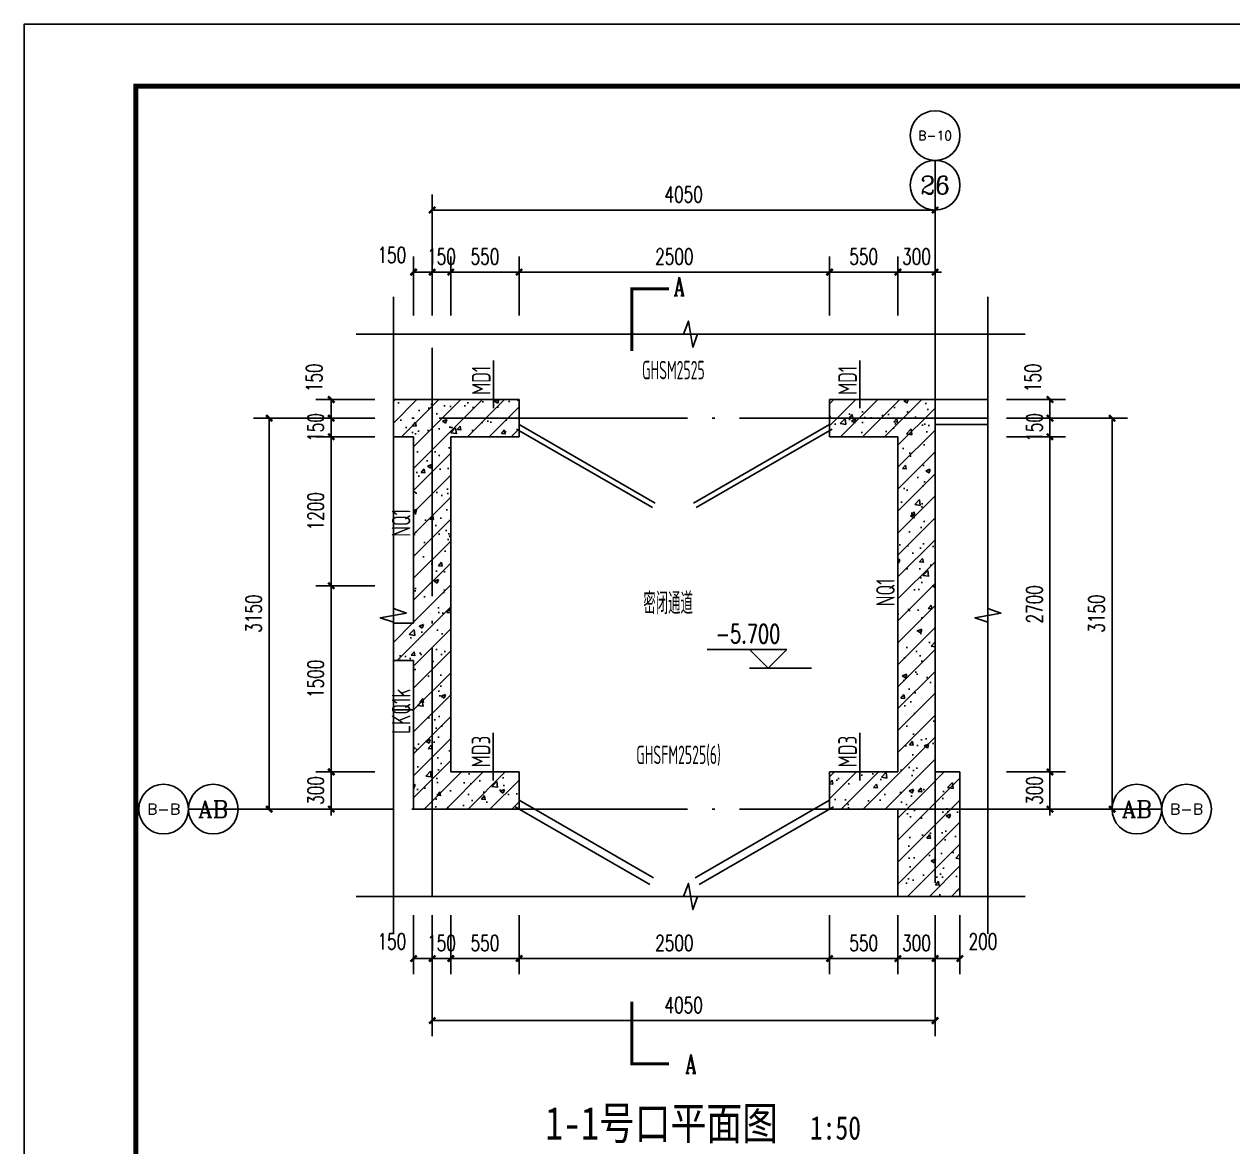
# Model space of a CAD drawing. Extents: x 37906 to 290206, y -18154 to 41246.
# Drawn here: x 79956 to 89689, y 32201 to 41246 of the extents above; entities that cross this region are included whole.
import ezdxf
from ezdxf.enums import TextEntityAlignment as Align

# ---------------------------------------------------------------- set-up
doc = ezdxf.new("R2010")
doc.units = 0
doc.header["$LTSCALE"] = 1000
doc.header["$MEASUREMENT"] = 0
doc.linetypes.add('DOTE', pattern=[2.42, 2, -0.2, 0.02, -0.2])
for name, color, linetype in [('A-WALL', 2, 'Continuous'), ('AXIS', 3, 'Continuous'), ('AXIS_TEXT', 7, 'Continuous'), ('DIM_ELEV', 3, 'Continuous'), ('DIM_SYMB', 3, 'Continuous'), ('DOTE', 1, 'DOTE'), ('ECA_TK', 7, 'Continuous'), ('PUB_DIM', 3, 'Continuous'), ('PUB_HATCH', 8, 'Continuous'), ('PUB_TEXT', 7, 'Continuous'), ('RF-M', 7, 'Continuous'), ('RF-MBH', 11, 'Continuous'), ('RF-QT', 30, 'Continuous'), ('TEXT', 7, 'Continuous'), ('tk', 7, 'Continuous')]:
    doc.layers.add(name, color=color, linetype=linetype)
doc.layers.add('RF-WZ', color=110, linetype='Continuous', lineweight=0)
doc.styles.add('8B2_02', font='tssdeng.shx', dxfattribs={"width": 0.6, "bigfont": 'TSSDCHN.shx'})
doc.styles.add('_TCH_AXIS', font='COMPLEX', dxfattribs={"bigfont": 'GBCBIG'})
doc.styles.add('_TCH_DIM', font='SIMPLEX', dxfattribs={"bigfont": 'GBCBIG'})
doc.styles.add('_TCH_DIM_T3', font='SIMPLEX', dxfattribs={"width": 0.705882, "bigfont": 'GBCBIG'})
doc.styles.add('_TCH_LABEL', font='COMPLEX', dxfattribs={"bigfont": 'GBCBIG'})
doc.styles.add('_TCH_WINDOW', font='tssdeng.shx', dxfattribs={"width": 0.8, "height": 3.5, "bigfont": 'tssdchn.shx'})
doc.styles.add('COMPLEX', font='COMPLEX.shx', dxfattribs={"width": 0.65})
doc.styles.get("Standard").update_dxf_attribs({"font": 'tssdeng2.shx', "width": 0.7, "bigfont": 'hztxt.shx'})
doc.styles.add('TSSD_Rein', font='tssdeng2.shx', dxfattribs={"width": 0.7, "bigfont": 'tssdchn.shx'})
doc.styles.add('TYDG_01', font='', dxfattribs={"width": 0.8})
doc.styles.get('TYDG_01').set_extended_font_data('SimSun')
doc.dimstyles.new('_TCH_ARCH&&50', dxfattribs={"dimtxt": 127.5, "dimasz": 50, "dimexe": 125, "dimexo": 150, "dimgap": 61.25, "dimtad": 1, "dimdec": 0, "dimrnd": 5, "dimzin": 0, "dimdsep": 46, "dimtxsty": '_TCH_DIM_T3', "dimblk": 'ARCHTICK', "dimcen": 0.09, "dimclrt": 7, "dimazin": 2, "dimtfac": 1, "dimtdec": 0, "dimtix": 1, "dimtmove": 2, "dimatfit": 3, "dimfxl": 1, "dimtolj": 1, "dimtzin": 0, "dimarcsym": 0})
pattern_1 = [(45, (-1661801.9, -36158.18), (-88.388348, 88.388348), []), (50, (-1661801.9, -36158.18), (358.63009, -31.376067), [37.5, -412.5]), (355, (-1661801.9, -36158.18), (-69.37567, 376.09607), [30, -330]), (100.4514, (-1661772, -36160.8), (289.25469, 344.71977), [31.870095, -350.571056]), (46.1842, (-1661801.9, -36058.18), (533.62052, -82.75951), [56.25, -618.75]), (96.6356, (-1661757.43, -36065.07), (467.33135, 487.05894), [47.80514, -525.8565]), (351.1842, (-1661801.9, -36058.2), (467.33097, 487.0593), [45, -495]), (21, (-1661751.9, -36083.18), (298.453526, -201.309445), [37.5, -412.5]), (326, (-1661751.9, -36083.18), (121.657666, 362.57502), [30, -330]), (71.4514, (-1661727.03, -36099.95), (420.111314, 161.26525), [31.870095, -350.571056]), (37.5, (-1661801.9, -36158.18), (6.079928, 166.446927), [0, -326, 0, -335, 0, -331.25]), (7.5, (-1661801.9, -36158.18), (131.534769, 197.205856), [0, -191, 0, -318.5, 0, -126.25]), (327.5, (-1661913.4, -36158.18), (266.911218, -11.277436), [0, -125, 0, -390, 0, -517.5]), (317.5, (-1661963.4, -36158.18), (291.593085, 50.05249), [0, -162.5, 0, -259, 0, -367.5])]

# ---------------------------------------------------------------- blocks, each defined once
blk = doc.blocks.new('10B_A1E图框')
at = {"layer": 'ECA_TK'}
blk.add_lwpolyline([(0, 0), (841, 0), (841, 594), (0, 594)], close=True, dxfattribs=at)
at = {"layer": 'ECA_TK', "const_width": 0.8}
blk.add_lwpolyline([(831, 10), (831, 584), (18, 584), (18, 10)], close=True, dxfattribs=at)
blk = doc.blocks.new('_ArchTick')
at = {"color": 0, "linetype": 'ByBlock', "const_width": 0.4}
blk.add_lwpolyline([(-0.5, -0.5), (0.5, 0.5)], dxfattribs=at)
blk = doc.blocks.new('*D1006')
at = {"layer": 'Defpoints', "color": 0, "transparency": 16777216}
for p in [(87716.7, 35221.9), (88216.7, 35221.9), (87716.7, 34921.9)]:
    blk.add_point(p, dxfattribs=at)
at = {"layer": 'PUB_DIM', "color": 0, "lineweight": -2, "transparency": 16777216}
for p, q in [((88216.7, 35221.9), (88216.7, 35271.9)), ((87866.7, 35221.9), (88341.7, 35221.9)), ((88216.7, 34921.9), (88216.7, 35221.9)), ((87866.7, 34921.9), (88341.7, 34921.9)), ((88216.7, 34921.9), (88216.7, 34871.9))]:
    blk.add_line(p, q, dxfattribs=at)
at = {"layer": 'PUB_DIM', "color": 0, "lineweight": -2, "transparency": 16777216, "xscale": 50, "yscale": 50, "zscale": 50}
for p, rotation in [((88216.7, 35221.9), 270), ((88216.7, 34921.9), 90)]:
    blk.add_blockref('_ArchTick', p, dxfattribs=dict(at, rotation=rotation))
at = {"layer": 'PUB_DIM', "color": 7, "transparency": 16777216, "insert": (88091.7, 35071.9), "char_height": 127.5, "attachment_point": 5, "rotation": 90, "style": '_TCH_DIM_T3'}
blk.add_mtext('\\A1;300', dxfattribs=at)
blk = doc.blocks.new('*D1007')
at = {"layer": 'Defpoints', "color": 0, "transparency": 16777216}
for p in [(87716.7, 37921.9), (88216.7, 37921.9), (87716.7, 35221.9)]:
    blk.add_point(p, dxfattribs=at)
at = {"layer": 'PUB_DIM', "color": 0, "lineweight": -2, "transparency": 16777216}
for p, q in [((87866.7, 37921.9), (88341.7, 37921.9)), ((88216.7, 35221.9), (88216.7, 37921.9)), ((87866.7, 35221.9), (88341.7, 35221.9))]:
    blk.add_line(p, q, dxfattribs=at)
at = {"layer": 'PUB_DIM', "color": 0, "lineweight": -2, "transparency": 16777216, "xscale": 50, "yscale": 50, "zscale": 50}
for p, rotation in [((88216.7, 37921.9), 90), ((88216.7, 35221.9), 270)]:
    blk.add_blockref('_ArchTick', p, dxfattribs=dict(at, rotation=rotation))
at = {"layer": 'PUB_DIM', "color": 7, "transparency": 16777216, "insert": (88091.7, 36571.9), "char_height": 127.5, "attachment_point": 5, "rotation": 90, "style": '_TCH_DIM_T3'}
blk.add_mtext('\\A1;2700', dxfattribs=at)
blk = doc.blocks.new('*D1008')
at = {"layer": 'Defpoints', "color": 0, "transparency": 16777216}
for p in [(87716.7, 38071.9), (88216.7, 38071.9), (87716.7, 37921.9)]:
    blk.add_point(p, dxfattribs=at)
at = {"layer": 'PUB_DIM', "color": 0, "lineweight": -2, "transparency": 16777216}
for p, q in [((87866.7, 38071.9), (88341.7, 38071.9)), ((88216.7, 38071.9), (88216.7, 38121.9)), ((88216.7, 37921.9), (88216.7, 38071.9)), ((87866.7, 37921.9), (88341.7, 37921.9)), ((88216.7, 37921.9), (88216.7, 37871.9))]:
    blk.add_line(p, q, dxfattribs=at)
at = {"layer": 'PUB_DIM', "color": 0, "lineweight": -2, "transparency": 16777216, "xscale": 50, "yscale": 50, "zscale": 50}
for p, rotation in [((88216.7, 38071.9), 270), ((88216.7, 37921.9), 90)]:
    blk.add_blockref('_ArchTick', p, dxfattribs=dict(at, rotation=rotation))
at = {"layer": 'PUB_DIM', "color": 7, "transparency": 16777216, "insert": (88091.7, 37996.9), "char_height": 127.5, "attachment_point": 5, "rotation": 90, "style": '_TCH_DIM_T3'}
blk.add_mtext('\\A1;150', dxfattribs=at)
blk = doc.blocks.new('*D1009')
at = {"layer": 'Defpoints', "color": 0, "transparency": 16777216}
for p in [(87716.7, 38221.9), (88216.7, 38221.9), (87716.7, 38071.9)]:
    blk.add_point(p, dxfattribs=at)
at = {"layer": 'PUB_DIM', "color": 0, "lineweight": -2, "transparency": 16777216}
for p, q in [((87866.7, 38221.9), (88341.7, 38221.9)), ((88216.7, 38071.9), (88216.7, 38221.9)), ((87866.7, 38071.9), (88341.7, 38071.9))]:
    blk.add_line(p, q, dxfattribs=at)
at = {"layer": 'PUB_DIM', "color": 0, "lineweight": -2, "transparency": 16777216, "xscale": 50, "yscale": 50, "zscale": 50}
for p, rotation in [((88216.7, 38221.9), 90), ((88216.7, 38071.9), 270)]:
    blk.add_blockref('_ArchTick', p, dxfattribs=dict(at, rotation=rotation))
at = {"layer": 'PUB_DIM', "color": 7, "transparency": 16777216, "insert": (88079.2, 38396.9), "char_height": 127.5, "attachment_point": 5, "rotation": 90, "style": '_TCH_DIM_T3'}
blk.add_mtext('\\A1;150', dxfattribs=at)
blk = doc.blocks.new('*D1010')
at = {"layer": 'Defpoints', "color": 0, "transparency": 16777216}
for p in [(83091.9, 34218.2), (83241.9, 34218.2), (83241.9, 33718.2)]:
    blk.add_point(p, dxfattribs=at)
at = {"layer": 'PUB_DIM', "color": 0, "lineweight": -2, "transparency": 16777216}
for p, q in [((83091.9, 34068.2), (83091.9, 33593.2)), ((83241.9, 34068.2), (83241.9, 33593.2)), ((83091.9, 33718.2), (83241.9, 33718.2))]:
    blk.add_line(p, q, dxfattribs=at)
at = {"layer": 'PUB_DIM', "color": 0, "lineweight": -2, "transparency": 16777216, "xscale": 50, "yscale": 50, "zscale": 50, "rotation": 180}
blk.add_blockref('_ArchTick', (83091.9, 33718.2), dxfattribs=at)
at = {"layer": 'PUB_DIM', "color": 0, "lineweight": -2, "transparency": 16777216, "xscale": 50, "yscale": 50, "zscale": 50}
blk.add_blockref('_ArchTick', (83241.9, 33718.2), dxfattribs=at)
at = {"layer": 'PUB_DIM', "color": 7, "transparency": 16777216, "insert": (82916.9, 33855.7), "char_height": 127.5, "attachment_point": 5, "style": '_TCH_DIM_T3'}
blk.add_mtext('\\A1;150', dxfattribs=at)
blk = doc.blocks.new('*D1011')
at = {"layer": 'Defpoints', "color": 0, "transparency": 16777216}
for p in [(83241.9, 34218.2), (83391.9, 34218.2), (83391.9, 33718.2)]:
    blk.add_point(p, dxfattribs=at)
at = {"layer": 'PUB_DIM', "color": 0, "lineweight": -2, "transparency": 16777216}
for p, q in [((83241.9, 34068.2), (83241.9, 33593.2)), ((83391.9, 34068.2), (83391.9, 33593.2)), ((83241.9, 33718.2), (83191.9, 33718.2)), ((83241.9, 33718.2), (83391.9, 33718.2)), ((83391.9, 33718.2), (83441.9, 33718.2))]:
    blk.add_line(p, q, dxfattribs=at)
at = {"layer": 'PUB_DIM', "color": 0, "lineweight": -2, "transparency": 16777216, "xscale": 50, "yscale": 50, "zscale": 50}
blk.add_blockref('_ArchTick', (83241.9, 33718.2), dxfattribs=at)
at = {"layer": 'PUB_DIM', "color": 0, "lineweight": -2, "transparency": 16777216, "xscale": 50, "yscale": 50, "zscale": 50, "rotation": 180}
blk.add_blockref('_ArchTick', (83391.9, 33718.2), dxfattribs=at)
at = {"layer": 'PUB_DIM', "color": 7, "transparency": 16777216, "insert": (83316.9, 33843.2), "char_height": 127.5, "attachment_point": 5, "style": '_TCH_DIM_T3'}
blk.add_mtext('\\A1;150', dxfattribs=at)
blk = doc.blocks.new('*D1012')
at = {"layer": 'Defpoints', "color": 0, "transparency": 16777216}
for p in [(83391.9, 34218.2), (83941.9, 34218.2), (83941.9, 33718.2)]:
    blk.add_point(p, dxfattribs=at)
at = {"layer": 'PUB_DIM', "color": 0, "lineweight": -2, "transparency": 16777216}
for p, q in [((83391.9, 34068.2), (83391.9, 33593.2)), ((83941.9, 34068.2), (83941.9, 33593.2)), ((83391.9, 33718.2), (83941.9, 33718.2))]:
    blk.add_line(p, q, dxfattribs=at)
at = {"layer": 'PUB_DIM', "color": 0, "lineweight": -2, "transparency": 16777216, "xscale": 50, "yscale": 50, "zscale": 50, "rotation": 180}
blk.add_blockref('_ArchTick', (83391.9, 33718.2), dxfattribs=at)
at = {"layer": 'PUB_DIM', "color": 0, "lineweight": -2, "transparency": 16777216, "xscale": 50, "yscale": 50, "zscale": 50}
blk.add_blockref('_ArchTick', (83941.9, 33718.2), dxfattribs=at)
at = {"layer": 'PUB_DIM', "color": 7, "transparency": 16777216, "insert": (83666.9, 33843.2), "char_height": 127.5, "attachment_point": 5, "style": '_TCH_DIM_T3'}
blk.add_mtext('\\A1;550', dxfattribs=at)
blk = doc.blocks.new('*D1013')
at = {"layer": 'Defpoints', "color": 0, "transparency": 16777216}
for p in [(83941.9, 34218.2), (86441.9, 34218.2), (86441.9, 33718.2)]:
    blk.add_point(p, dxfattribs=at)
at = {"layer": 'PUB_DIM', "color": 0, "lineweight": -2, "transparency": 16777216}
for p, q in [((83941.9, 34068.2), (83941.9, 33593.2)), ((86441.9, 34068.2), (86441.9, 33593.2)), ((83941.9, 33718.2), (86441.9, 33718.2))]:
    blk.add_line(p, q, dxfattribs=at)
at = {"layer": 'PUB_DIM', "color": 0, "lineweight": -2, "transparency": 16777216, "xscale": 50, "yscale": 50, "zscale": 50, "rotation": 180}
blk.add_blockref('_ArchTick', (83941.9, 33718.2), dxfattribs=at)
at = {"layer": 'PUB_DIM', "color": 0, "lineweight": -2, "transparency": 16777216, "xscale": 50, "yscale": 50, "zscale": 50}
blk.add_blockref('_ArchTick', (86441.9, 33718.2), dxfattribs=at)
at = {"layer": 'PUB_DIM', "color": 7, "transparency": 16777216, "insert": (85191.9, 33843.2), "char_height": 127.5, "attachment_point": 5, "style": '_TCH_DIM_T3'}
blk.add_mtext('\\A1;2500', dxfattribs=at)
blk = doc.blocks.new('*D1014')
at = {"layer": 'Defpoints', "color": 0, "transparency": 16777216}
for p in [(86441.9, 34218.2), (86991.9, 34218.2), (86991.9, 33718.2)]:
    blk.add_point(p, dxfattribs=at)
at = {"layer": 'PUB_DIM', "color": 0, "lineweight": -2, "transparency": 16777216}
for p, q in [((86441.9, 34068.2), (86441.9, 33593.2)), ((86991.9, 34068.2), (86991.9, 33593.2)), ((86441.9, 33718.2), (86991.9, 33718.2))]:
    blk.add_line(p, q, dxfattribs=at)
at = {"layer": 'PUB_DIM', "color": 0, "lineweight": -2, "transparency": 16777216, "xscale": 50, "yscale": 50, "zscale": 50, "rotation": 180}
blk.add_blockref('_ArchTick', (86441.9, 33718.2), dxfattribs=at)
at = {"layer": 'PUB_DIM', "color": 0, "lineweight": -2, "transparency": 16777216, "xscale": 50, "yscale": 50, "zscale": 50}
blk.add_blockref('_ArchTick', (86991.9, 33718.2), dxfattribs=at)
at = {"layer": 'PUB_DIM', "color": 7, "transparency": 16777216, "insert": (86716.9, 33843.2), "char_height": 127.5, "attachment_point": 5, "style": '_TCH_DIM_T3'}
blk.add_mtext('\\A1;550', dxfattribs=at)
blk = doc.blocks.new('*D1015')
at = {"layer": 'Defpoints', "color": 0, "transparency": 16777216}
for p in [(86991.9, 34218.2), (87291.9, 34218.2), (87291.9, 33718.2)]:
    blk.add_point(p, dxfattribs=at)
at = {"layer": 'PUB_DIM', "color": 0, "lineweight": -2, "transparency": 16777216}
for p, q in [((86991.9, 34068.2), (86991.9, 33593.2)), ((87291.9, 34068.2), (87291.9, 33593.2)), ((86991.9, 33718.2), (86941.9, 33718.2)), ((86991.9, 33718.2), (87291.9, 33718.2)), ((87291.9, 33718.2), (87341.9, 33718.2))]:
    blk.add_line(p, q, dxfattribs=at)
at = {"layer": 'PUB_DIM', "color": 0, "lineweight": -2, "transparency": 16777216, "xscale": 50, "yscale": 50, "zscale": 50}
blk.add_blockref('_ArchTick', (86991.9, 33718.2), dxfattribs=at)
at = {"layer": 'PUB_DIM', "color": 0, "lineweight": -2, "transparency": 16777216, "xscale": 50, "yscale": 50, "zscale": 50, "rotation": 180}
blk.add_blockref('_ArchTick', (87291.9, 33718.2), dxfattribs=at)
at = {"layer": 'PUB_DIM', "color": 7, "transparency": 16777216, "insert": (87141.9, 33843.2), "char_height": 127.5, "attachment_point": 5, "style": '_TCH_DIM_T3'}
blk.add_mtext('\\A1;300', dxfattribs=at)
blk = doc.blocks.new('*D1016')
at = {"layer": 'Defpoints', "color": 0, "transparency": 16777216}
for p in [(87291.9, 34218.2), (87491.9, 34218.2), (87491.9, 33718.2)]:
    blk.add_point(p, dxfattribs=at)
at = {"layer": 'PUB_DIM', "color": 0, "lineweight": -2, "transparency": 16777216}
for p, q in [((87291.9, 34068.2), (87291.9, 33593.2)), ((87491.9, 34068.2), (87491.9, 33593.2)), ((87291.9, 33718.2), (87491.9, 33718.2))]:
    blk.add_line(p, q, dxfattribs=at)
at = {"layer": 'PUB_DIM', "color": 0, "lineweight": -2, "transparency": 16777216, "xscale": 50, "yscale": 50, "zscale": 50, "rotation": 180}
blk.add_blockref('_ArchTick', (87291.9, 33718.2), dxfattribs=at)
at = {"layer": 'PUB_DIM', "color": 0, "lineweight": -2, "transparency": 16777216, "xscale": 50, "yscale": 50, "zscale": 50}
blk.add_blockref('_ArchTick', (87491.9, 33718.2), dxfattribs=at)
at = {"layer": 'PUB_DIM', "color": 7, "transparency": 16777216, "insert": (87676.9, 33855.7), "char_height": 127.5, "attachment_point": 5, "style": '_TCH_DIM_T3'}
blk.add_mtext('\\A1;200', dxfattribs=at)
blk = doc.blocks.new('*D1017')
at = {"layer": 'Defpoints', "color": 0, "transparency": 16777216}
for p in [(82429, 38221.9), (82929, 38221.9), (82929, 38071.9)]:
    blk.add_point(p, dxfattribs=at)
at = {"layer": 'PUB_DIM', "color": 0, "lineweight": -2, "transparency": 16777216}
for p, q in [((82779, 38221.9), (82304, 38221.9)), ((82429, 38071.9), (82429, 38221.9)), ((82779, 38071.9), (82304, 38071.9))]:
    blk.add_line(p, q, dxfattribs=at)
at = {"layer": 'PUB_DIM', "color": 0, "lineweight": -2, "transparency": 16777216, "xscale": 50, "yscale": 50, "zscale": 50}
for p, rotation in [((82429, 38221.9), 90), ((82429, 38071.9), 270)]:
    blk.add_blockref('_ArchTick', p, dxfattribs=dict(at, rotation=rotation))
at = {"layer": 'PUB_DIM', "color": 7, "transparency": 16777216, "insert": (82291.5, 38396.9), "char_height": 127.5, "attachment_point": 5, "rotation": 90, "style": '_TCH_DIM_T3'}
blk.add_mtext('\\A1;150', dxfattribs=at)
blk = doc.blocks.new('*D1018')
at = {"layer": 'Defpoints', "color": 0, "transparency": 16777216}
for p in [(82429, 38071.9), (82929, 38071.9), (82929, 37921.9)]:
    blk.add_point(p, dxfattribs=at)
at = {"layer": 'PUB_DIM', "color": 0, "lineweight": -2, "transparency": 16777216}
for p, q in [((82779, 38071.9), (82304, 38071.9)), ((82429, 38071.9), (82429, 38121.9)), ((82429, 37921.9), (82429, 38071.9)), ((82779, 37921.9), (82304, 37921.9)), ((82429, 37921.9), (82429, 37871.9))]:
    blk.add_line(p, q, dxfattribs=at)
at = {"layer": 'PUB_DIM', "color": 0, "lineweight": -2, "transparency": 16777216, "xscale": 50, "yscale": 50, "zscale": 50}
for p, rotation in [((82429, 38071.9), 270), ((82429, 37921.9), 90)]:
    blk.add_blockref('_ArchTick', p, dxfattribs=dict(at, rotation=rotation))
at = {"layer": 'PUB_DIM', "color": 7, "transparency": 16777216, "insert": (82304, 37996.9), "char_height": 127.5, "attachment_point": 5, "rotation": 90, "style": '_TCH_DIM_T3'}
blk.add_mtext('\\A1;150', dxfattribs=at)
blk = doc.blocks.new('*D1019')
at = {"layer": 'Defpoints', "color": 0, "transparency": 16777216}
for p in [(82429, 37921.9), (82929, 37921.9), (82929, 36721.9)]:
    blk.add_point(p, dxfattribs=at)
at = {"layer": 'PUB_DIM', "color": 0, "lineweight": -2, "transparency": 16777216}
for p, q in [((82779, 37921.9), (82304, 37921.9)), ((82429, 36721.9), (82429, 37921.9)), ((82779, 36721.9), (82304, 36721.9))]:
    blk.add_line(p, q, dxfattribs=at)
at = {"layer": 'PUB_DIM', "color": 0, "lineweight": -2, "transparency": 16777216, "xscale": 50, "yscale": 50, "zscale": 50}
for p, rotation in [((82429, 37921.9), 90), ((82429, 36721.9), 270)]:
    blk.add_blockref('_ArchTick', p, dxfattribs=dict(at, rotation=rotation))
at = {"layer": 'PUB_DIM', "color": 7, "transparency": 16777216, "insert": (82304, 37321.9), "char_height": 127.5, "attachment_point": 5, "rotation": 90, "style": '_TCH_DIM_T3'}
blk.add_mtext('\\A1;1200', dxfattribs=at)
blk = doc.blocks.new('*D1020')
at = {"layer": 'Defpoints', "color": 0, "transparency": 16777216}
for p in [(82429, 36721.9), (82929, 36721.9), (82929, 35221.9)]:
    blk.add_point(p, dxfattribs=at)
at = {"layer": 'PUB_DIM', "color": 0, "lineweight": -2, "transparency": 16777216}
for p, q in [((82779, 36721.9), (82304, 36721.9)), ((82429, 35221.9), (82429, 36721.9)), ((82779, 35221.9), (82304, 35221.9))]:
    blk.add_line(p, q, dxfattribs=at)
at = {"layer": 'PUB_DIM', "color": 0, "lineweight": -2, "transparency": 16777216, "xscale": 50, "yscale": 50, "zscale": 50}
for p, rotation in [((82429, 36721.9), 90), ((82429, 35221.9), 270)]:
    blk.add_blockref('_ArchTick', p, dxfattribs=dict(at, rotation=rotation))
at = {"layer": 'PUB_DIM', "color": 7, "transparency": 16777216, "insert": (82304, 35971.9), "char_height": 127.5, "attachment_point": 5, "rotation": 90, "style": '_TCH_DIM_T3'}
blk.add_mtext('\\A1;1500', dxfattribs=at)
blk = doc.blocks.new('*D1021')
at = {"layer": 'Defpoints', "color": 0, "transparency": 16777216}
for p in [(82429, 35221.9), (82929, 35221.9), (82929, 34921.9)]:
    blk.add_point(p, dxfattribs=at)
at = {"layer": 'PUB_DIM', "color": 0, "lineweight": -2, "transparency": 16777216}
for p, q in [((82429, 35221.9), (82429, 35271.9)), ((82779, 35221.9), (82304, 35221.9)), ((82429, 34921.9), (82429, 35221.9)), ((82779, 34921.9), (82304, 34921.9)), ((82429, 34921.9), (82429, 34871.9))]:
    blk.add_line(p, q, dxfattribs=at)
at = {"layer": 'PUB_DIM', "color": 0, "lineweight": -2, "transparency": 16777216, "xscale": 50, "yscale": 50, "zscale": 50}
for p, rotation in [((82429, 35221.9), 270), ((82429, 34921.9), 90)]:
    blk.add_blockref('_ArchTick', p, dxfattribs=dict(at, rotation=rotation))
at = {"layer": 'PUB_DIM', "color": 7, "transparency": 16777216, "insert": (82304, 35071.9), "char_height": 127.5, "attachment_point": 5, "rotation": 90, "style": '_TCH_DIM_T3'}
blk.add_mtext('\\A1;300', dxfattribs=at)
blk = doc.blocks.new('*D1022')
at = {"layer": 'Defpoints', "color": 0, "transparency": 16777216}
for p in [(83241.9, 39248.9), (83091.9, 38748.9), (83241.9, 38748.9)]:
    blk.add_point(p, dxfattribs=at)
at = {"layer": 'PUB_DIM', "color": 0, "lineweight": -2, "transparency": 16777216}
for p, q in [((83091.9, 38898.9), (83091.9, 39373.9)), ((83241.9, 38898.9), (83241.9, 39373.9)), ((83091.9, 39248.9), (83241.9, 39248.9))]:
    blk.add_line(p, q, dxfattribs=at)
at = {"layer": 'PUB_DIM', "color": 0, "lineweight": -2, "transparency": 16777216, "xscale": 50, "yscale": 50, "zscale": 50, "rotation": 180}
blk.add_blockref('_ArchTick', (83091.9, 39248.9), dxfattribs=at)
at = {"layer": 'PUB_DIM', "color": 0, "lineweight": -2, "transparency": 16777216, "xscale": 50, "yscale": 50, "zscale": 50}
blk.add_blockref('_ArchTick', (83241.9, 39248.9), dxfattribs=at)
at = {"layer": 'PUB_DIM', "color": 7, "transparency": 16777216, "insert": (82916.9, 39386.4), "char_height": 127.5, "attachment_point": 5, "style": '_TCH_DIM_T3'}
blk.add_mtext('\\A1;150', dxfattribs=at)
blk = doc.blocks.new('*D1023')
at = {"layer": 'Defpoints', "color": 0, "transparency": 16777216}
for p in [(83391.9, 39248.9), (83241.9, 38748.9), (83391.9, 38748.9)]:
    blk.add_point(p, dxfattribs=at)
at = {"layer": 'PUB_DIM', "color": 0, "lineweight": -2, "transparency": 16777216}
for p, q in [((83241.9, 38898.9), (83241.9, 39373.9)), ((83391.9, 38898.9), (83391.9, 39373.9)), ((83241.9, 39248.9), (83191.9, 39248.9)), ((83241.9, 39248.9), (83391.9, 39248.9)), ((83391.9, 39248.9), (83441.9, 39248.9))]:
    blk.add_line(p, q, dxfattribs=at)
at = {"layer": 'PUB_DIM', "color": 0, "lineweight": -2, "transparency": 16777216, "xscale": 50, "yscale": 50, "zscale": 50}
blk.add_blockref('_ArchTick', (83241.9, 39248.9), dxfattribs=at)
at = {"layer": 'PUB_DIM', "color": 0, "lineweight": -2, "transparency": 16777216, "xscale": 50, "yscale": 50, "zscale": 50, "rotation": 180}
blk.add_blockref('_ArchTick', (83391.9, 39248.9), dxfattribs=at)
at = {"layer": 'PUB_DIM', "color": 7, "transparency": 16777216, "insert": (83316.9, 39373.9), "char_height": 127.5, "attachment_point": 5, "style": '_TCH_DIM_T3'}
blk.add_mtext('\\A1;150', dxfattribs=at)
blk = doc.blocks.new('*D1024')
at = {"layer": 'Defpoints', "color": 0, "transparency": 16777216}
for p in [(83941.9, 39248.9), (83391.9, 38748.9), (83941.9, 38748.9)]:
    blk.add_point(p, dxfattribs=at)
at = {"layer": 'PUB_DIM', "color": 0, "lineweight": -2, "transparency": 16777216}
for p, q in [((83391.9, 38898.9), (83391.9, 39373.9)), ((83941.9, 38898.9), (83941.9, 39373.9)), ((83391.9, 39248.9), (83941.9, 39248.9))]:
    blk.add_line(p, q, dxfattribs=at)
at = {"layer": 'PUB_DIM', "color": 0, "lineweight": -2, "transparency": 16777216, "xscale": 50, "yscale": 50, "zscale": 50, "rotation": 180}
blk.add_blockref('_ArchTick', (83391.9, 39248.9), dxfattribs=at)
at = {"layer": 'PUB_DIM', "color": 0, "lineweight": -2, "transparency": 16777216, "xscale": 50, "yscale": 50, "zscale": 50}
blk.add_blockref('_ArchTick', (83941.9, 39248.9), dxfattribs=at)
at = {"layer": 'PUB_DIM', "color": 7, "transparency": 16777216, "insert": (83666.9, 39373.9), "char_height": 127.5, "attachment_point": 5, "style": '_TCH_DIM_T3'}
blk.add_mtext('\\A1;550', dxfattribs=at)
blk = doc.blocks.new('*D1025')
at = {"layer": 'Defpoints', "color": 0, "transparency": 16777216}
for p in [(86441.9, 39248.9), (83941.9, 38748.9), (86441.9, 38748.9)]:
    blk.add_point(p, dxfattribs=at)
at = {"layer": 'PUB_DIM', "color": 0, "lineweight": -2, "transparency": 16777216}
for p, q in [((83941.9, 38898.9), (83941.9, 39373.9)), ((86441.9, 38898.9), (86441.9, 39373.9)), ((83941.9, 39248.9), (86441.9, 39248.9))]:
    blk.add_line(p, q, dxfattribs=at)
at = {"layer": 'PUB_DIM', "color": 0, "lineweight": -2, "transparency": 16777216, "xscale": 50, "yscale": 50, "zscale": 50, "rotation": 180}
blk.add_blockref('_ArchTick', (83941.9, 39248.9), dxfattribs=at)
at = {"layer": 'PUB_DIM', "color": 0, "lineweight": -2, "transparency": 16777216, "xscale": 50, "yscale": 50, "zscale": 50}
blk.add_blockref('_ArchTick', (86441.9, 39248.9), dxfattribs=at)
at = {"layer": 'PUB_DIM', "color": 7, "transparency": 16777216, "insert": (85191.9, 39373.9), "char_height": 127.5, "attachment_point": 5, "style": '_TCH_DIM_T3'}
blk.add_mtext('\\A1;2500', dxfattribs=at)
blk = doc.blocks.new('*D1026')
at = {"layer": 'Defpoints', "color": 0, "transparency": 16777216}
for p in [(86991.9, 39248.9), (86441.9, 38748.9), (86991.9, 38748.9)]:
    blk.add_point(p, dxfattribs=at)
at = {"layer": 'PUB_DIM', "color": 0, "lineweight": -2, "transparency": 16777216}
for p, q in [((86441.9, 38898.9), (86441.9, 39373.9)), ((86991.9, 38898.9), (86991.9, 39373.9)), ((86441.9, 39248.9), (86991.9, 39248.9))]:
    blk.add_line(p, q, dxfattribs=at)
at = {"layer": 'PUB_DIM', "color": 0, "lineweight": -2, "transparency": 16777216, "xscale": 50, "yscale": 50, "zscale": 50, "rotation": 180}
blk.add_blockref('_ArchTick', (86441.9, 39248.9), dxfattribs=at)
at = {"layer": 'PUB_DIM', "color": 0, "lineweight": -2, "transparency": 16777216, "xscale": 50, "yscale": 50, "zscale": 50}
blk.add_blockref('_ArchTick', (86991.9, 39248.9), dxfattribs=at)
at = {"layer": 'PUB_DIM', "color": 7, "transparency": 16777216, "insert": (86716.9, 39373.9), "char_height": 127.5, "attachment_point": 5, "style": '_TCH_DIM_T3'}
blk.add_mtext('\\A1;550', dxfattribs=at)
blk = doc.blocks.new('*D1027')
at = {"layer": 'Defpoints', "color": 0, "transparency": 16777216}
for p in [(87291.9, 39248.9), (86991.9, 38748.9), (87291.9, 38748.9)]:
    blk.add_point(p, dxfattribs=at)
at = {"layer": 'PUB_DIM', "color": 0, "lineweight": -2, "transparency": 16777216}
for p, q in [((86991.9, 38898.9), (86991.9, 39373.9)), ((87291.9, 38898.9), (87291.9, 39373.9)), ((86991.9, 39248.9), (86941.9, 39248.9)), ((86991.9, 39248.9), (87291.9, 39248.9)), ((87291.9, 39248.9), (87341.9, 39248.9))]:
    blk.add_line(p, q, dxfattribs=at)
at = {"layer": 'PUB_DIM', "color": 0, "lineweight": -2, "transparency": 16777216, "xscale": 50, "yscale": 50, "zscale": 50}
blk.add_blockref('_ArchTick', (86991.9, 39248.9), dxfattribs=at)
at = {"layer": 'PUB_DIM', "color": 0, "lineweight": -2, "transparency": 16777216, "xscale": 50, "yscale": 50, "zscale": 50, "rotation": 180}
blk.add_blockref('_ArchTick', (87291.9, 39248.9), dxfattribs=at)
at = {"layer": 'PUB_DIM', "color": 7, "transparency": 16777216, "insert": (87141.9, 39373.9), "char_height": 127.5, "attachment_point": 5, "style": '_TCH_DIM_T3'}
blk.add_mtext('\\A1;300', dxfattribs=at)
blk = doc.blocks.new('*D1028')
at = {"layer": 'Defpoints', "color": 0, "transparency": 16777216}
for p in [(87716.7, 38071.9), (88716.7, 38071.9), (87716.7, 34921.9)]:
    blk.add_point(p, dxfattribs=at)
at = {"layer": 'PUB_DIM', "color": 0, "lineweight": -2, "transparency": 16777216}
for p, q in [((87866.7, 38071.9), (88841.7, 38071.9)), ((88716.7, 34921.9), (88716.7, 38071.9)), ((87866.7, 34921.9), (88841.7, 34921.9))]:
    blk.add_line(p, q, dxfattribs=at)
at = {"layer": 'PUB_DIM', "color": 0, "lineweight": -2, "transparency": 16777216, "xscale": 50, "yscale": 50, "zscale": 50}
for p, rotation in [((88716.7, 38071.9), 90), ((88716.7, 34921.9), 270)]:
    blk.add_blockref('_ArchTick', p, dxfattribs=dict(at, rotation=rotation))
at = {"layer": 'PUB_DIM', "color": 7, "transparency": 16777216, "insert": (88591.7, 36496.9), "char_height": 127.5, "attachment_point": 5, "rotation": 90, "style": '_TCH_DIM_T3'}
blk.add_mtext('\\A1;3150', dxfattribs=at)
blk = doc.blocks.new('*D1029')
at = {"layer": 'Defpoints', "color": 0, "transparency": 16777216}
for p in [(83241.9, 34218.2), (87291.9, 34218.2), (87291.9, 33218.2)]:
    blk.add_point(p, dxfattribs=at)
at = {"layer": 'PUB_DIM', "color": 0, "lineweight": -2, "transparency": 16777216}
for p, q in [((83241.9, 34068.2), (83241.9, 33093.2)), ((87291.9, 34068.2), (87291.9, 33093.2)), ((83241.9, 33218.2), (87291.9, 33218.2))]:
    blk.add_line(p, q, dxfattribs=at)
at = {"layer": 'PUB_DIM', "color": 0, "lineweight": -2, "transparency": 16777216, "xscale": 50, "yscale": 50, "zscale": 50, "rotation": 180}
blk.add_blockref('_ArchTick', (83241.9, 33218.2), dxfattribs=at)
at = {"layer": 'PUB_DIM', "color": 0, "lineweight": -2, "transparency": 16777216, "xscale": 50, "yscale": 50, "zscale": 50}
blk.add_blockref('_ArchTick', (87291.9, 33218.2), dxfattribs=at)
at = {"layer": 'PUB_DIM', "color": 7, "transparency": 16777216, "insert": (85266.9, 33343.2), "char_height": 127.5, "attachment_point": 5, "style": '_TCH_DIM_T3'}
blk.add_mtext('\\A1;4050', dxfattribs=at)
blk = doc.blocks.new('*D1030')
at = {"layer": 'Defpoints', "color": 0, "transparency": 16777216}
for p in [(87291.9, 39748.9), (83241.9, 38748.9), (87291.9, 38748.9)]:
    blk.add_point(p, dxfattribs=at)
at = {"layer": 'PUB_DIM', "color": 0, "lineweight": -2, "transparency": 16777216}
for p, q in [((83241.9, 38898.9), (83241.9, 39873.9)), ((87291.9, 38898.9), (87291.9, 39873.9)), ((83241.9, 39748.9), (87291.9, 39748.9))]:
    blk.add_line(p, q, dxfattribs=at)
at = {"layer": 'PUB_DIM', "color": 0, "lineweight": -2, "transparency": 16777216, "xscale": 50, "yscale": 50, "zscale": 50, "rotation": 180}
blk.add_blockref('_ArchTick', (83241.9, 39748.9), dxfattribs=at)
at = {"layer": 'PUB_DIM', "color": 0, "lineweight": -2, "transparency": 16777216, "xscale": 50, "yscale": 50, "zscale": 50}
blk.add_blockref('_ArchTick', (87291.9, 39748.9), dxfattribs=at)
at = {"layer": 'PUB_DIM', "color": 7, "transparency": 16777216, "insert": (85266.9, 39873.9), "char_height": 127.5, "attachment_point": 5, "style": '_TCH_DIM_T3'}
blk.add_mtext('\\A1;4050', dxfattribs=at)
blk = doc.blocks.new('*D1031')
at = {"layer": 'Defpoints', "color": 0, "transparency": 16777216}
for p in [(81929, 38071.9), (82929, 38071.9), (82929, 34921.9)]:
    blk.add_point(p, dxfattribs=at)
at = {"layer": 'PUB_DIM', "color": 0, "lineweight": -2, "transparency": 16777216}
for p, q in [((82779, 38071.9), (81804, 38071.9)), ((81929, 34921.9), (81929, 38071.9)), ((82779, 34921.9), (81804, 34921.9))]:
    blk.add_line(p, q, dxfattribs=at)
at = {"layer": 'PUB_DIM', "color": 0, "lineweight": -2, "transparency": 16777216, "xscale": 50, "yscale": 50, "zscale": 50}
for p, rotation in [((81929, 38071.9), 90), ((81929, 34921.9), 270)]:
    blk.add_blockref('_ArchTick', p, dxfattribs=dict(at, rotation=rotation))
at = {"layer": 'PUB_DIM', "color": 7, "transparency": 16777216, "insert": (81804, 36496.9), "char_height": 127.5, "attachment_point": 5, "rotation": 90, "style": '_TCH_DIM_T3'}
blk.add_mtext('\\A1;3150', dxfattribs=at)
blk = doc.blocks.new('_AXISO')
blk.add_circle((0, 0), 0.5)
at = {"layer": 'AXIS_TEXT', "style": 'COMPLEX', "width": 1.041667}
blk.add_attdef('A', text='', height=0.56, dxfattribs=at).set_placement((-0.25, -0.28), (0.25, -0.28), align=Align.FIT)

msp = doc.modelspace()

# ---------------------------------------------------------------- hatches: boundary and pattern name
at = {"layer": 'PUB_HATCH'}
h = msp.add_hatch(dxfattribs=at)
h.set_pattern_fill('钢筋混凝土', color=256, scale=50, style=0)
h.set_pattern_definition(pattern_1)
h.paths.add_polyline_path([(82929, 37921.9), (83091.9, 37921.9), (83241.9, 38021.9), (83241.9, 38221.9), (82929, 38221.9)])
h = msp.add_hatch(dxfattribs=at)
h.set_pattern_fill('钢筋混凝土', color=256, scale=50, style=0)
h.set_pattern_definition(pattern_1)
h.paths.add_polyline_path([(83391.9, 37921.9), (83941.9, 37921.9), (83941.9, 38221.9), (83241.9, 38221.9), (83241.9, 38021.9)])
h = msp.add_hatch(dxfattribs=at)
h.set_pattern_fill('钢筋混凝土', color=256, scale=50, style=0)
h.set_pattern_definition(pattern_1)
h.paths.add_polyline_path([(87291.9, 38221.9), (86441.9, 38221.9), (86441.9, 37921.9), (86991.9, 37921.9)])
h = msp.add_hatch(dxfattribs=at)
h.set_pattern_fill('钢筋混凝土', color=256, scale=50, style=0)
h.set_pattern_definition(pattern_1)
h.paths.add_polyline_path([(86991.9, 35221.9), (87291.9, 35221.9), (87291.9, 38221.9), (86991.9, 37921.9)])
h = msp.add_hatch(dxfattribs=at)
h.set_pattern_fill('钢筋混凝土', color=256, scale=50, style=0)
h.set_pattern_definition(pattern_1)
h.paths.add_polyline_path([(83241.9, 38021.9), (83091.9, 37921.9), (83091.9, 36419.4), (83191.9, 36269.4), (83391.9, 36269.4), (83391.9, 37921.9)])
h = msp.add_hatch(dxfattribs=at)
h.set_pattern_fill('钢筋混凝土', color=256, scale=50, style=0)
h.set_pattern_definition(pattern_1)
h.paths.add_polyline_path([(82929, 36119.4), (83091.9, 36119.4), (83191.9, 36269.4), (83091.9, 36419.4), (82929, 36419.4)])
h = msp.add_hatch(dxfattribs=at)
h.set_pattern_fill('钢筋混凝土', color=256, scale=50, style=0)
h.set_pattern_definition(pattern_1)
h.paths.add_polyline_path([(83191.9, 36269.4), (83091.9, 36119.4), (83091.9, 34921.9), (83391.9, 35221.9), (83391.9, 36269.4)])
h = msp.add_hatch(dxfattribs=at)
h.set_pattern_fill('钢筋混凝土', color=256, scale=50, style=0)
h.set_pattern_definition(pattern_1)
h.paths.add_polyline_path([(83091.9, 34921.9), (83941.9, 34921.9), (83941.9, 35221.9), (83391.9, 35221.9)])
h = msp.add_hatch(dxfattribs=at)
h.set_pattern_fill('钢筋混凝土', color=256, scale=50, style=0)
h.set_pattern_definition(pattern_1)
h.paths.add_polyline_path([(86991.9, 35221.9), (86441.9, 35221.9), (86441.9, 34921.9), (86991.9, 34921.9), (87091.9, 35071.9)])
h = msp.add_hatch(dxfattribs=at)
h.set_pattern_fill('钢筋混凝土', color=256, scale=50, style=0)
h.set_pattern_definition(pattern_1)
h.paths.add_polyline_path([(87091.9, 35071.9), (87491.9, 35071.9), (87491.9, 35221.9), (86991.9, 35221.9)])
h = msp.add_hatch(dxfattribs=at)
h.set_pattern_fill('钢筋混凝土', color=256, scale=50, style=0)
h.set_pattern_definition(pattern_1)
h.paths.add_polyline_path([(87491.9, 34218.2), (87491.9, 35071.9), (87091.9, 35071.9), (86991.9, 34921.9), (86991.9, 34218.2)])

# ---------------------------------------------------------------- linework, layer by layer
for p, q in [((83736.1, 38535.7), (83736.1, 38152.5)), ((86686.1, 38535.7), (86686.1, 38152.5)), ((83734.1, 35535.7), (83734.1, 35152.5)), ((86686.1, 35535.7), (86686.1, 35152.5))]:
    msp.add_line(p, q)
msp.add_lwpolyline([(82929, 38748.9), (87716.7, 38748.9), (87716.7, 34218.2), (82929, 34218.2)], close=True)
msp.add_lwpolyline([(82929, 38748.9), (87716.7, 38748.9), (87716.7, 34218.2), (82929, 34218.2)], close=True)
at = {"layer": 'A-WALL'}
for p, q in [((87716.7, 38221.9), (87291.9, 38221.9)), ((87291.9, 38021.9), (87291.9, 38221.9)), ((87716.7, 38021.9), (87291.9, 38021.9))]:
    msp.add_line(p, q, dxfattribs=at)
at = {"layer": 'AXIS'}
for p, q in [((87291.9, 38748.9), (87291.9, 40148.9)), ((87291.9, 38748.9), (87291.9, 39748.9)), ((82929, 34921.9), (81279, 34921.9)), ((82929, 34921.9), (81679, 34921.9)), ((87716.7, 34921.9), (88716.7, 34921.9)), ((87716.7, 34921.9), (89116.7, 34921.9))]:
    msp.add_line(p, q, dxfattribs=at)
at = {"layer": 'DIM_ELEV'}
for p, q in [((86096.5, 36207.6), (85455.6, 36207.6)), ((85946.5, 36057.6), (85796.5, 36207.6)), ((85946.5, 36057.6), (86096.5, 36207.6)), ((86296.5, 36057.6), (85796.5, 36057.6))]:
    msp.add_line(p, q, dxfattribs=at)
at = {"layer": 'DIM_SYMB'}
for points in [[(82929, 39048.9), (82929, 36539.8), (83034, 36501.6), (82824, 36464.6), (82929, 36427.3), (82929, 33918.2)], [(87716.7, 39048.9), (87716.7, 36539.8), (87821.7, 36501.6), (87611.7, 36464.6), (87716.7, 36427.3), (87716.7, 33918.2)], [(82629, 38748.9), (85266.6, 38748.9), (85304.8, 38853.9), (85341.9, 38643.9), (85379.1, 38748.9), (88016.7, 38748.9)], [(82629, 34218.2), (85266.6, 34218.2), (85304.8, 34323.2), (85341.9, 34113.2), (85379.1, 34218.2), (88016.7, 34218.2)]]:
    msp.add_lwpolyline(points, dxfattribs=at)
at = {"layer": 'DIM_SYMB', "const_width": 25}
for points in [[(85149, 39113), (84849, 39113), (84849, 38613)], [(84849, 33370.2), (84849, 32870.2), (85149, 32870.2)]]:
    msp.add_lwpolyline(points, dxfattribs=at)
at = {"layer": 'DOTE'}
for p, q in [((83241.9, 34218.2), (83241.9, 38748.9)), ((87291.9, 38748.9), (87291.9, 34218.2)), ((87716.7, 38071.9), (82929, 38071.9)), ((87716.7, 34921.9), (82929, 34921.9))]:
    msp.add_line(p, q, dxfattribs=at)
at = {"layer": 'RF-M'}
for p, q in [((83921.1, 37983.7), (85016.7, 37351.1)), ((83941.9, 38019.8), (85037.6, 37387.2)), ((86441.9, 38019.8), (85346.3, 37387.2)), ((86462.8, 37983.7), (85367.2, 37351.1)), ((82929, 35721.9), (83091.9, 35721.9)), ((83941.9, 34993.7), (85024.5, 34368.7)), ((86441.9, 34993.7), (85359.4, 34368.7)), ((83910.7, 34939.6), (84993.2, 34314.6)), ((86473.2, 34939.6), (85390.7, 34314.6))]:
    msp.add_line(p, q, dxfattribs=at)
at = {"layer": 'RF-QT'}
for p, q in [((82929, 38221.9), (83941.9, 38221.9)), ((83941.9, 37921.9), (83941.9, 38221.9)), ((86441.9, 38221.9), (86441.9, 37921.9)), ((86441.9, 38221.9), (87291.9, 38221.9)), ((87291.9, 35221.9), (87291.9, 38221.9)), ((83091.9, 37921.9), (82929, 37921.9)), ((83091.9, 37921.9), (83091.9, 36419.4)), ((83391.9, 35221.9), (83391.9, 37921.9)), ((83391.9, 37921.9), (83941.9, 37921.9)), ((86441.9, 37921.9), (86991.9, 37921.9)), ((86991.9, 35221.9), (86991.9, 37921.9)), ((83091.9, 36419.4), (82929, 36419.4)), ((83091.9, 36119.4), (82929, 36119.4)), ((83091.9, 36119.4), (83091.9, 34921.9)), ((83941.9, 35221.9), (83391.9, 35221.9)), ((83941.9, 34921.9), (83941.9, 35221.9)), ((86991.9, 35221.9), (86441.9, 35221.9)), ((86441.9, 35221.9), (86441.9, 34921.9)), ((87491.9, 35221.9), (87291.9, 35221.9)), ((87491.9, 35221.9), (87491.9, 34218.2)), ((83091.9, 34921.9), (83941.9, 34921.9)), ((86441.9, 34921.9), (86991.9, 34921.9)), ((86991.9, 34218.2), (86991.9, 34921.9))]:
    msp.add_line(p, q, dxfattribs=at)

# ---------------------------------------------------------------- block references
at = {"layer": 'AXIS'}
ref = msp.add_blockref('_AXISO', (87291.9, 40348.9), dxfattribs=dict(at, xscale=400, yscale=400, zscale=400))
ref.add_attrib('A', 'B-10', dxfattribs={"layer": 'AXIS_TEXT', "height": 73.67, "style": '_TCH_AXIS'}).set_placement((87156.9, 40312.1), (87427, 40312.1), align=Align.FIT)
ref = msp.add_blockref('_AXISO', (87291.9, 39948.9), dxfattribs=dict(at, xscale=400, yscale=400, zscale=400))
ref.add_attrib('A', '26', dxfattribs={"layer": 'AXIS_TEXT', "height": 147.14, "style": '_TCH_AXIS'}).set_placement((87172.8, 39875.4), (87411.1, 39875.4), align=Align.FIT)
ref = msp.add_blockref('_AXISO', (81079, 34921.9), dxfattribs=dict(at, xscale=400, yscale=400, zscale=400))
ref.add_attrib('A', 'B-B', dxfattribs={"layer": 'AXIS_TEXT', "height": 86.08, "style": '_TCH_AXIS'}).set_placement((80945.8, 34878.8), (81212.2, 34878.8), align=Align.FIT)
ref = msp.add_blockref('_AXISO', (81479, 34921.9), dxfattribs=dict(at, xscale=400, yscale=400, zscale=400))
ref.add_attrib('A', 'AB', dxfattribs={"layer": 'AXIS_TEXT', "height": 135.43, "style": '_TCH_AXIS'}).set_placement((81356.5, 34854.1), (81601.5, 34854.1), align=Align.FIT)
ref = msp.add_blockref('_AXISO', (88916.7, 34921.9), dxfattribs=dict(at, xscale=400, yscale=400, zscale=400))
ref.add_attrib('A', 'AB', dxfattribs={"layer": 'AXIS_TEXT', "height": 135.43, "style": '_TCH_AXIS'}).set_placement((88794.2, 34854.1), (89039.2, 34854.1), align=Align.FIT)
ref = msp.add_blockref('_AXISO', (89316.7, 34921.9), dxfattribs=dict(at, xscale=400, yscale=400, zscale=400))
ref.add_attrib('A', 'B-B', dxfattribs={"layer": 'AXIS_TEXT', "height": 86.08, "style": '_TCH_AXIS'}).set_placement((89183.5, 34878.8), (89449.9, 34878.8), align=Align.FIT)
at = {"layer": 'tk', "xscale": 50, "yscale": 50, "zscale": 50}
msp.add_blockref('10B_A1E图框', (79956.2, 11546.3), dxfattribs=at)

# ---------------------------------------------------------------- texts
at = {"width": 0.7}
for s, p in [('MD1', (83711.5, 38258.9)), ('MD1', (86661.4, 38258.9)), ('MD3', (83709.5, 35258.9)), ('MD3', (86661.4, 35258.9))]:
    msp.add_text(s, height=150, rotation=90, dxfattribs=at).set_placement(p)
at = {"layer": 'PUB_TEXT'}
for s, height, style, width, p in [('A', 148.8, '_TCH_LABEL', 0.705882, (85186.6, 39060.4)), ('-5.700', 148.75, '_TCH_DIM', 0.705882, (85523.1, 36260.1)), ('A', 148.8, '_TCH_LABEL', 0.705882, (85279, 32795.8)), ('1-1号口平面图', 264.35, 'TYDG_01', 0.8, (84152.9, 32259.7)), ('1:50', 188.82, 'TYDG_01', 0.8, (86283.9, 32259.7))]:
    msp.add_text(s, height=height, dxfattribs=dict(at, style=style, width=width)).set_placement(p)
at = {"layer": 'RF-MBH', "style": '_TCH_WINDOW', "width": 0.564706}
for s, p in [('GHSM2525', (84931.9, 38385.1)), ('GHSFM2525(6)', (84885.7, 35285))]:
    msp.add_text(s, height=148.75, dxfattribs=at).set_placement(p)
at = {"layer": 'RF-WZ', "style": '8B2_02', "width": 0.6}
msp.add_text('密闭通道', height=175, dxfattribs=at).set_placement((84942.3, 36492.4, -150))
at = {"layer": 'TEXT', "color": 4, "ltscale": 100, "style": 'TSSD_Rein', "width": 0.7}
for s, p in [('NQ1', (83066.9, 37116.1)), ('NQ1', (86966.9, 36556.8)), ('LKQ1k', (83066.9, 35528.2))]:
    msp.add_text(s, height=150, rotation=90, dxfattribs=at).set_placement(p)

# ---------------------------------------------------------------- dimensions: what is measured, and where the dimension line sits
at = {"layer": 'PUB_DIM'}
for p1, p2, distance, picture, middle in [((83241.9, 38748.9), (87291.9, 38748.9), 1000, '*D1030', (85266.9, 39873.9)), ((83241.9, 38748.9), (83391.9, 38748.9), 500, '*D1023', (83316.9, 39373.9)), ((83391.9, 38748.9), (83941.9, 38748.9), 500, '*D1024', (83666.9, 39373.9)), ((83941.9, 38748.9), (86441.9, 38748.9), 500, '*D1025', (85191.9, 39373.9)), ((86441.9, 38748.9), (86991.9, 38748.9), 500, '*D1026', (86716.9, 39373.9)), ((86991.9, 38748.9), (87291.9, 38748.9), 500, '*D1027', (87141.9, 39373.9)), ((82929, 34921.9), (82929, 38071.9), 1000, '*D1031', (81804, 36496.9)), ((82929, 37921.9), (82929, 38071.9), 500, '*D1018', (82304, 37996.9)), ((87716.7, 37921.9), (87716.7, 38071.9), -500, '*D1008', (88091.7, 37996.9)), ((87716.7, 34921.9), (87716.7, 38071.9), -1000, '*D1028', (88591.7, 36496.9)), ((82929, 36721.9), (82929, 37921.9), 500, '*D1019', (82304, 37321.9)), ((87716.7, 35221.9), (87716.7, 37921.9), -500, '*D1007', (88091.7, 36571.9)), ((82929, 35221.9), (82929, 36721.9), 500, '*D1020', (82304, 35971.9)), ((82929, 34921.9), (82929, 35221.9), 500, '*D1021', (82304, 35071.9)), ((87716.7, 34921.9), (87716.7, 35221.9), -500, '*D1006', (88091.7, 35071.9)), ((83241.9, 34218.2), (83391.9, 34218.2), -500, '*D1011', (83316.9, 33843.2)), ((83241.9, 34218.2), (87291.9, 34218.2), -1000, '*D1029', (85266.9, 33343.2)), ((83391.9, 34218.2), (83941.9, 34218.2), -500, '*D1012', (83666.9, 33843.2)), ((83941.9, 34218.2), (86441.9, 34218.2), -500, '*D1013', (85191.9, 33843.2)), ((86441.9, 34218.2), (86991.9, 34218.2), -500, '*D1014', (86716.9, 33843.2)), ((86991.9, 34218.2), (87291.9, 34218.2), -500, '*D1015', (87141.9, 33843.2))]:
    dim = msp.add_aligned_dim(p1=p1, p2=p2, distance=distance, dimstyle='_TCH_ARCH&&50', dxfattribs=at)
    dim.commit()
    dim.dimension.update_dxf_attribs({"geometry": picture, "text_midpoint": middle})
for base, p1, p2, angle, picture, middle in [((83241.9, 39248.9), (83091.9, 38748.9), (83241.9, 38748.9), 0, '*D1022', (82916.9, 39386.4)), ((82429, 38221.9), (82929, 38071.9), (82929, 38221.9), 90, '*D1017', (82291.5, 38396.9)), ((88216.7, 38221.9), (87716.7, 38071.9), (87716.7, 38221.9), 90, '*D1009', (88079.2, 38396.9)), ((83241.9, 33718.2), (83091.9, 34218.2), (83241.9, 34218.2), 0, '*D1010', (82916.9, 33855.7)), ((87491.9, 33718.2), (87291.9, 34218.2), (87491.9, 34218.2), 0, '*D1016', (87676.9, 33855.7))]:
    dim = msp.add_linear_dim(base=base, p1=p1, p2=p2, angle=angle, dimstyle='_TCH_ARCH&&50', dxfattribs=at)
    dim.commit()
    dim.dimension.update_dxf_attribs({"geometry": picture, "text_midpoint": middle, "dimtype": 161})

doc.saveas('drawing.dxf')
